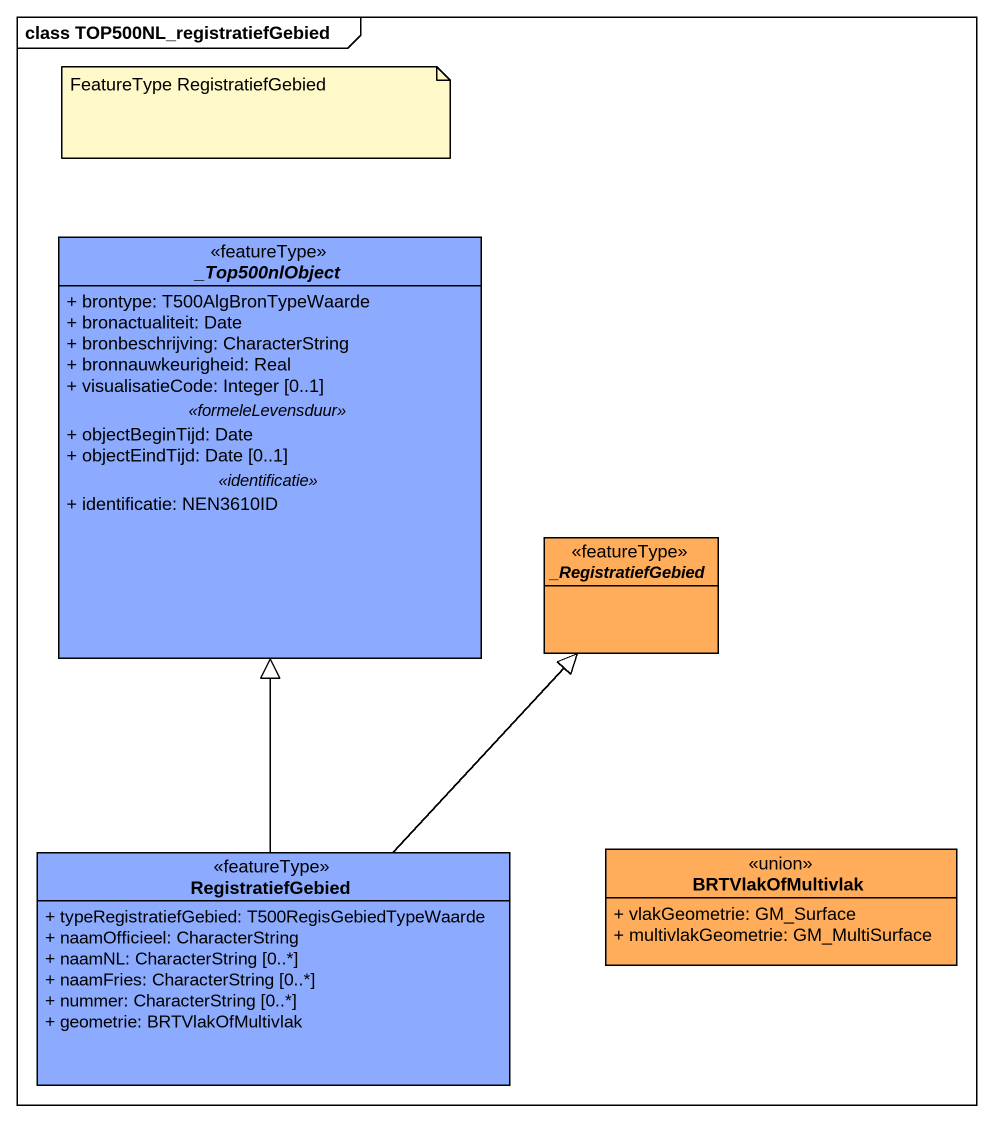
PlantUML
@startuml
mainframe class TOP500NL_registratiefGebied
hide circle
hide empty members
skinparam classAttributeIconSize 0
abstract class "_Top500nlObject" as Top500nlObject <<featureType>> #8CABFE {
  + brontype: T500AlgBronTypeWaarde
  + bronactualiteit: Date
  + bronbeschrijving: CharacterString
  + bronnauwkeurigheid: Real
  + visualisatieCode: Integer [0..1]
  .. <<formeleLevensduur>> ..
  + objectBeginTijd: Date
  + objectEindTijd: Date [0..1]
  .. <<identificatie>> ..
  + identificatie: NEN3610ID
}
abstract class "_RegistratiefGebied" as RegistratiefGebied <<featureType>> #FFAD5B
class "RegistratiefGebied" as RegistratiefGebied_2 <<featureType>> #8CABFE {
  + typeRegistratiefGebied: T500RegisGebiedTypeWaarde
  + naamOfficieel: CharacterString
  + naamNL: CharacterString [0..*]
  + naamFries: CharacterString [0..*]
  + nummer: CharacterString [0..*]
  + geometrie: BRTVlakOfMultivlak
}
class BRTVlakOfMultivlak <<union>> #FFAD5B {
  + vlakGeometrie: GM_Surface
  + multivlakGeometrie: GM_MultiSurface
}
RegistratiefGebied_2 -up-|> Top500nlObject
RegistratiefGebied_2 -up-|> RegistratiefGebied
note as N1
  FeatureType RegistratiefGebied
end note
@enduml
